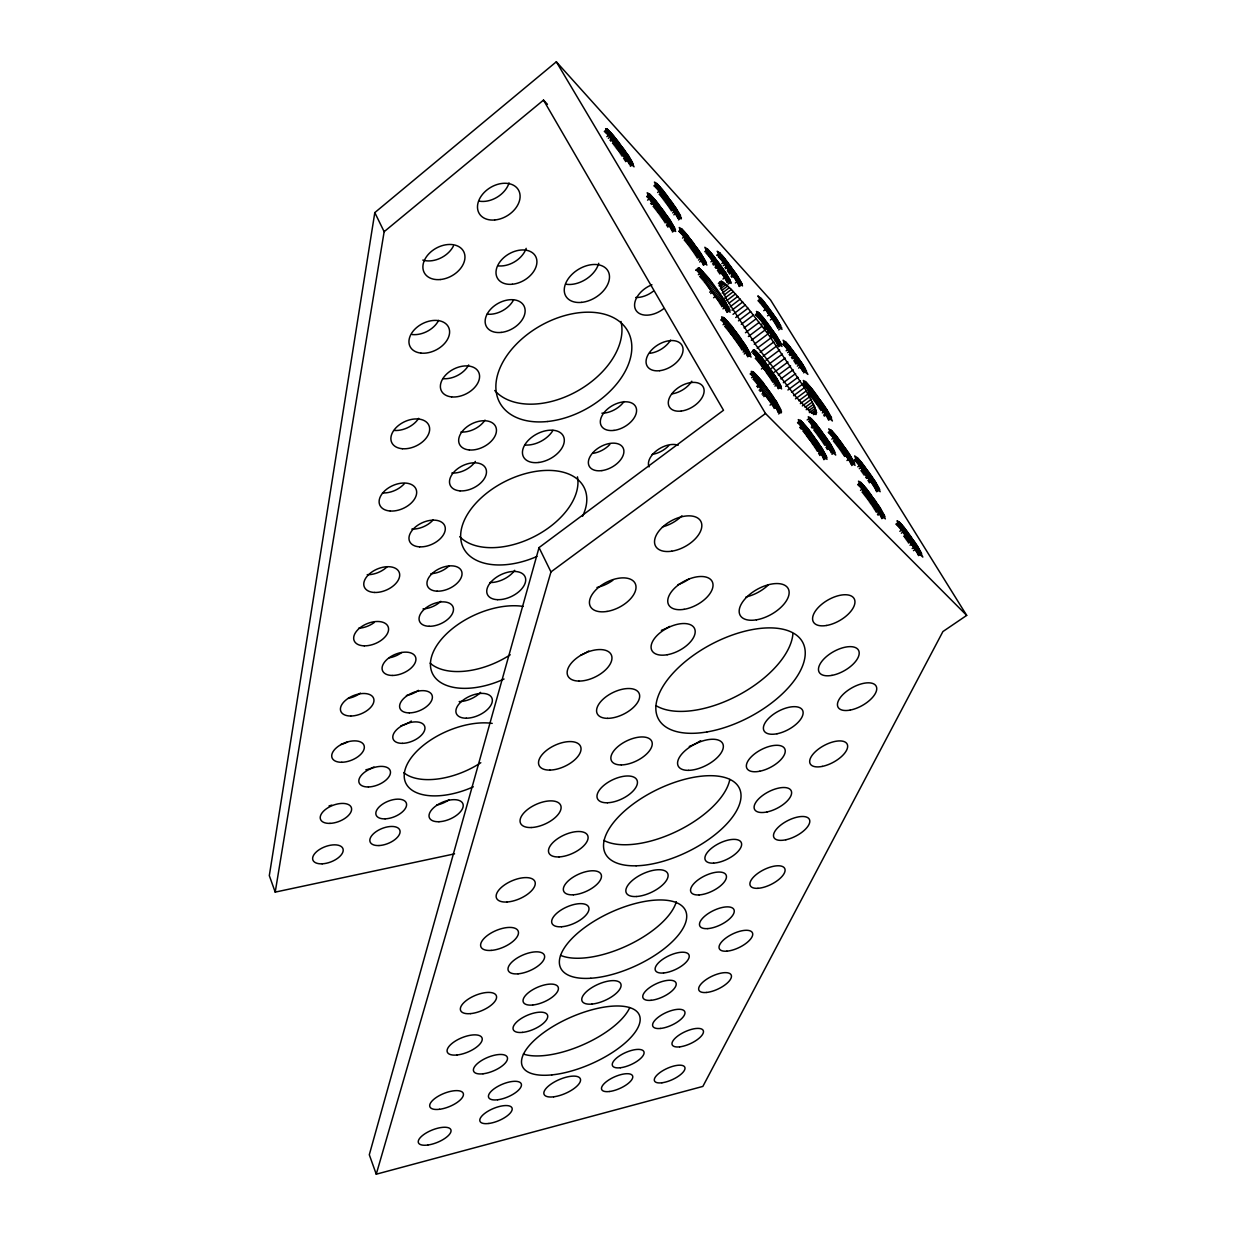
<?xml version="1.0" encoding="UTF-8"?>
<svg xmlns="http://www.w3.org/2000/svg" width="1236" height="1236" viewBox="0 0 1236 1236"><rect width="100%" height="100%" fill="white"/><g stroke="black" fill="none" stroke-linecap="round" stroke-linejoin="round"><path stroke-width="1.5" d="M275.211 892.114L384.149 231.688L543.5 100.116L723.508 410.259L539.035 547.594L369.301 1154.748L376.254 1174.2L702.867 1086.413L942.913 631.55L966.691 615.404L770.553 299.962L556.324 61.8L374.802 212.607L269.309 875.629L275.211 892.114L454.57 853.86M376.254 1174.2L550.962 571.928L765.501 413.519L966.691 615.404M604.296 131.526L607.247 129.131L613.535 135.713L628.645 155.999L634.053 166.814L627.27 160.695L615.049 144.936L605.625 128.668L607.247 129.131M604.744 131.897L607.679 129.502M605.764 132.824L608.715 130.444M606.351 133.395L609.286 131.016M606.969 134.029L609.904 131.649M607.618 134.724L610.569 132.345M606.845 136.671L611.264 133.102M609.054 136.3L611.99 133.921M608.344 138.355L612.747 134.786M610.599 138.077L613.535 135.713M609.935 140.224L614.338 136.671M610.769 141.228L615.173 137.675M613.087 141.089L616.022 138.71M612.484 143.345L616.888 139.792M613.365 144.457L617.753 140.904M614.246 145.585L618.649 142.032M615.142 146.729L619.53 143.191M616.022 147.903L620.426 144.365M616.918 149.093L621.306 145.539M617.799 150.282L622.187 146.729M618.664 151.472L623.068 147.934M619.53 152.661L623.917 149.123M620.364 153.851L624.767 150.313M621.198 155.025L625.586 151.487M622.002 156.184L626.405 152.646M624.242 156.153L627.177 153.789M623.531 158.44L627.934 154.917M624.242 159.537L628.645 155.999M624.937 160.603L629.34 157.065M625.586 161.622L629.989 158.084M627.656 161.422L630.592 159.073M628.228 162.364L631.163 160M628.753 163.26L631.689 160.896M629.232 164.094L632.168 161.731M629.665 164.882L632.616 162.519M630.375 166.273L633.326 163.924M653.937 185.802L656.795 183.531L662.65 190.02L676.262 208.56L681.391 218.834L674.933 212.886L663.315 197.76L654.431 182.109L656.795 183.531M654.447 186.281L657.305 184.025M655.003 186.837L657.861 184.581M655.59 187.455L658.448 185.184M656.223 188.119L659.066 185.863M646.691 196.555L649.703 194.16L655.899 200.912L670.267 220.441L675.69 231.472L668.877 225.369L656.579 209.471L649.533 198.563L647.2 192.77L649.703 194.16M656.872 188.861L659.73 186.59M647.231 197.049L650.244 194.67M657.567 189.633L660.426 187.378M647.803 197.621L650.816 195.242M648.436 198.254L651.434 195.875M658.294 190.468L661.136 188.212M647.587 200.155L652.098 196.57M657.614 192.476L661.893 189.093M649.796 199.722L652.793 197.343M659.808 192.275L662.65 190.02M650.522 200.526L653.535 198.162M659.174 194.376L663.454 190.993M651.295 201.406L654.292 199.027M659.993 195.365L664.257 191.997M650.584 203.507L655.08 199.954M660.812 196.4L665.076 193.032M651.403 204.481L655.899 200.912M661.646 197.466L665.91 194.098M653.736 204.295L656.733 201.931M662.481 198.548L666.745 195.18M653.087 206.536L657.583 202.982M663.33 199.66L667.595 196.292M653.952 207.617L658.448 204.064M664.165 200.773L668.444 197.405M654.833 208.729L659.329 205.176M665.014 201.916L669.279 198.548M655.729 209.873L660.225 206.319M665.849 203.059L670.113 199.691M656.61 211.032L661.105 207.494M666.683 204.203L670.947 200.835M657.506 212.221L662.002 208.668M667.502 205.346L671.766 201.978M658.402 213.411L662.898 209.873M668.305 206.474L672.569 203.121M659.282 214.616L663.778 211.062M669.093 207.602L673.357 204.234M660.163 215.821L664.659 212.283M669.85 208.714L674.114 205.361M661.028 217.026L665.524 213.488M670.592 209.811L674.856 206.443M661.878 218.216L666.374 214.678M671.303 210.877L675.582 207.524M673.419 210.8L676.262 208.56M662.697 219.405L667.193 215.867M672.647 212.932L676.911 209.579M663.516 220.595L668.012 217.057M674.686 212.793L677.529 210.553M664.288 221.738L668.784 218.216M673.836 214.848L678.116 211.495M665.045 222.882L669.541 219.344M675.798 214.631L678.657 212.391M667.27 222.804L670.267 220.441M676.308 215.481L679.151 213.241M676.756 216.285L679.615 214.044M666.451 225.06L670.963 221.522M677.173 217.026L680.032 214.786M677.529 217.721L680.387 215.481M667.1 226.095L671.611 222.557M677.853 218.355L680.712 216.115M667.718 227.1L672.23 223.561M669.788 226.868L672.801 224.504M678.487 219.884L681.36 217.644M670.329 227.779L673.326 225.416M670.808 228.629L673.805 226.265M671.241 229.432L674.253 227.069M671.627 230.174L674.64 227.81M671.951 230.854L674.964 228.49M672.461 232.028L675.489 229.664M678.765 231.271L681.716 228.969L686.953 234.67L700.936 253.55L706.899 265.076L700.132 259.081L688.236 243.569L681.453 233.017L679.259 227.517L681.716 228.969M679.29 231.765L682.241 229.463M679.862 232.337L682.813 230.035M680.464 232.971L683.415 230.668M681.113 233.65L684.064 231.348M681.793 234.407L684.729 232.105M682.504 235.211L685.439 232.909M683.245 236.061L686.181 233.758M682.535 238.1L686.953 234.67M684.806 237.915L687.741 235.612M684.141 240.047L688.545 236.601M684.976 241.066L689.379 237.636M685.81 242.132L690.213 238.687M686.66 243.214L691.063 239.784M687.525 244.326L691.928 240.896M688.39 245.454L692.793 242.04M689.255 246.613L693.659 243.183M690.121 247.772L694.508 244.342M690.97 248.946L695.374 245.516M691.82 250.12L696.223 246.69M692.654 251.294L697.058 247.864M693.473 252.453L697.876 249.039M694.261 253.612L698.68 250.197M695.049 254.755L699.452 251.325M695.806 255.867L700.209 252.453M696.532 256.964L700.936 253.55M704.752 251.696L707.78 249.348L711.581 253.565L725.625 272.584L731.156 283.307L725.965 278.857L716.478 266.868L707.811 254.013L704.844 247.277L707.78 249.348M697.228 258.046L701.631 254.616M699.36 257.938L702.295 255.667M705.88 252.87L708.908 250.537M706.513 253.55L709.526 251.217M698.51 260.085L702.929 256.671M707.162 254.292L710.175 251.943M700.565 259.9L703.516 257.629M707.842 255.064L710.87 252.731M699.638 261.97L704.056 258.54M708.552 255.898L711.581 253.565M701.631 261.692L704.566 259.421M702.079 262.526L705.03 260.24M709.294 256.779L712.307 254.446M702.496 263.283L705.447 261.012M710.051 257.706L713.064 255.373M702.867 264.01L705.818 261.723M695.791 270.066L699.082 268.088L708.738 278.409L724.899 300.904L730.121 312.214L723.075 306.08L710.128 289.533L699.622 273.218L697.583 268.459L698.68 267.826M703.191 264.659L706.142 262.372M710.824 258.664L713.836 256.331M696.192 270.329L699.082 268.088M703.454 265.246L706.405 262.959M716.818 255.141L719.738 252.886L723.941 257.582L737.428 275.968L742.527 285.918L737.351 281.298L728.205 269.602L717.204 251.248L719.738 252.886M711.612 259.653L714.624 257.32M697.181 271.101L700.07 268.876M717.313 255.651L720.233 253.395M697.753 271.611L700.642 269.386M710.916 261.847L715.428 258.355M698.386 272.198L701.26 269.973M718.425 256.841L721.345 254.585M713.234 261.723L716.247 259.406M699.051 272.862L701.94 270.638M719.028 257.521L721.948 255.265M698.34 274.716L702.651 271.395M719.676 258.247L722.581 255.991M712.554 263.963L717.065 260.472M720.341 259.019L723.245 256.764M700.364 274.562L703.423 272.198M713.373 265.06L717.884 261.569M721.021 259.838L723.941 257.582M699.638 276.617L704.226 273.094M715.706 264.998L718.719 262.681M721.731 260.703L724.651 258.448M700.488 277.575L705.061 274.037M715.011 267.285L719.537 263.793M722.473 261.599L725.377 259.359M701.368 278.579L705.941 275.041M721.762 263.654L726.135 260.302M715.829 268.397L720.356 264.921M702.264 279.645L706.853 276.107M723.987 263.515L726.892 261.26M718.147 268.366L721.16 266.034M703.207 280.757L707.78 277.235M723.307 265.632L727.68 262.264M717.421 270.638L721.948 267.161M704.165 281.932L708.738 278.409M725.547 265.524L728.452 263.283M718.209 271.75L722.72 268.274M724.883 267.687L729.255 264.334M705.138 283.137L709.711 279.614M718.966 272.862L723.493 269.386M725.671 268.753L730.043 265.385M706.127 284.388L710.7 280.866M719.692 273.944L724.219 270.468M727.927 268.691L730.831 266.466M721.917 273.851L724.945 271.534M707.131 285.671L711.704 282.148M727.247 270.9L731.619 267.532M722.612 274.902L725.625 272.584M708.151 286.984L712.724 283.461M728.035 271.982L732.392 268.629M723.261 275.906L726.289 273.589M709.17 288.312L713.744 284.805M723.894 276.895L726.907 274.577M728.807 273.063L733.164 269.711M722.967 279.012L727.494 275.52M729.564 274.129L733.921 270.777M710.175 289.672L714.748 286.165M718.41 283.538L721.36 281.267L722.288 281.7L731.372 289.471L747.965 308.243L767.989 333.936L804.42 387.687L814.478 406.381L816.502 412.5L816.069 414.508L812.84 413.55L808.498 410.043L795.49 396.339L756.339 345.694L726.583 299.39L720.109 285.701L719.491 282.225L721.36 281.267M725.038 278.749L728.05 276.431M731.758 274.083L734.678 271.858M719.352 283.956L722.288 281.7M725.547 279.614L728.576 277.297M709.665 292.221L715.768 287.54M731.032 276.261L735.389 272.909M718.997 285.748L723.4 282.38M726.026 280.448L729.055 278.115M710.685 293.596L716.772 288.93M726.459 281.205L729.487 278.888M731.727 277.297L736.1 273.944M720.294 286.675L724.682 283.307M726.845 281.932L729.873 279.614M727.185 282.596L730.213 280.263M733.86 277.204L736.78 274.964M713.203 293.813L717.776 290.305M720.279 288.961L726.119 284.496M734.508 278.193L737.428 275.968M727.911 284.218L730.939 281.901M714.176 295.203L718.749 291.696M735.142 279.166L738.046 276.926M721.901 290.383L727.726 285.918M735.729 280.093L738.649 277.868M713.62 297.737L719.707 293.071M736.285 281.005L739.205 278.764M722.21 293.133L729.472 287.571M735.343 282.967L739.731 279.614M716.077 297.938L720.65 294.446M737.289 282.673L740.21 280.433M716.988 299.282L721.561 295.79M737.737 283.446L740.658 281.205M724.126 295.018L731.372 289.471M738.139 284.172L741.059 281.932M717.869 300.611L722.457 297.119M738.495 284.836L741.415 282.596M738.804 285.454L741.724 283.214M739.066 286.01L742.002 283.77M718.734 301.908L723.307 298.417M739.298 286.505L742.218 284.265M724.713 298.216L733.411 291.572M719.537 303.175L724.126 299.684M720.31 304.411L724.899 300.904M726.892 300.502L735.575 293.89M721.051 305.601L725.64 302.094M721.747 306.744L726.335 303.237M723.91 306.667L726.969 304.319M729.194 303.005L737.846 296.393M722.967 308.861L727.571 305.354M725.038 308.676L728.112 306.327M725.532 309.587L728.591 307.239M730.152 306.791L740.24 299.097M725.949 310.421L729.024 308.088M726.32 311.209L729.394 308.861M726.814 311.766L729.703 309.572M727.062 312.399L729.951 310.19M731.975 310.159L742.728 301.986M720.82 319.923L723.832 317.637L731.635 326.119L746.281 346.543L751.086 357.065L743.964 350.808L731.264 334.23L724.033 322.812L721.623 316.864L723.832 317.637M721.33 320.371L724.342 318.069M721.901 320.881L724.899 318.594M722.504 321.468L725.517 319.182M723.153 322.117L726.15 319.846M733.025 314.361L745.308 305.029M723.848 322.843L726.845 320.572M723.06 324.774L727.571 321.345M725.331 324.481L728.328 322.194M735.698 317.544L747.965 308.243M757.992 300.688L761.036 298.386L763.354 301.028L776.95 319.475L781.986 329.394L767.865 312.878L757.869 295.868L761.036 298.386M724.62 326.52L729.116 323.106M758.533 301.275L761.561 298.973M725.439 327.463L729.935 324.064M759.089 301.908L762.133 299.606M759.692 302.604L762.736 300.302M726.274 328.467L730.77 325.068M760.325 303.33L763.354 301.028M738.448 320.866L750.7 311.58M727.139 329.518L731.635 326.119M760.974 304.102L764.002 301.816M761.654 304.937L764.682 302.635M728.019 330.599L732.515 327.2M762.349 305.786L765.378 303.484M728.916 331.727L733.411 328.328M763.06 306.683L766.088 304.38M729.827 332.886L734.323 329.487M741.245 324.326L753.481 315.056M763.786 307.609L766.814 305.307M755.397 314.639L758.379 312.384L762.952 317.374L776.548 335.898L781.986 346.42L776.362 341.383L765.486 327.123L756.447 311.441L758.379 312.384M730.754 334.075L735.235 330.676M755.845 315.072L758.827 312.801M764.528 308.567L767.556 306.265M756.324 315.551L759.306 313.295M763.755 310.684L768.298 307.239M756.849 316.092L759.831 313.836M731.666 335.28L736.162 331.897M757.421 316.694L760.403 314.438M766.026 310.545L769.055 308.243M732.593 336.516L737.073 333.117M744.087 327.911L756.324 318.656M758.008 317.343L760.99 315.103M766.784 311.549L769.812 309.263M758.641 318.054L761.623 315.813M733.504 337.768L738 334.369M759.306 318.811L762.272 316.57M767.541 312.584L770.569 310.298M734.416 339.019L738.912 335.62M759.985 319.63L762.952 317.374M768.298 313.62L771.326 311.333M760.696 320.479L763.663 318.239M735.327 340.271L739.808 336.887M745.447 332.747L759.213 322.349M767.541 315.813L772.083 312.368M761.422 321.375L764.389 319.135M769.796 315.705L772.824 313.419M736.208 341.522L740.704 338.139M762.179 322.302L765.146 320.062M770.522 316.74L773.551 314.454M737.089 342.789L741.569 339.39M761.453 324.388L765.903 321.036M771.249 317.776L774.277 315.489M763.709 324.265L766.675 322.024M737.938 344.025L742.434 340.642M748.367 336.516L762.118 326.149M770.43 319.939L774.972 316.509M764.497 325.284L767.463 323.044M738.757 345.261L743.253 341.862M772.624 319.815L775.652 317.528M763.802 327.447L768.267 324.095M773.288 320.804L776.316 318.517M739.561 346.466L744.057 343.083M764.605 328.513L769.055 325.161M773.921 321.762L776.95 319.475M740.333 347.656L744.845 344.257M751.303 340.363L765.053 330.012M765.393 329.595L769.858 326.242M774.524 322.704L777.552 320.418M741.075 348.815L745.586 345.416M775.096 323.616L778.139 321.329M767.68 329.564L770.646 327.324M741.785 349.942L746.281 346.543M775.652 324.496L778.68 322.21M766.984 331.773L771.434 328.421M776.162 325.331L779.205 323.044M743.948 349.896L746.961 347.64M767.757 332.87L772.222 329.518M776.641 326.134L779.684 323.847M743.083 352.075L747.579 348.676M777.073 326.891L780.117 324.604M754.238 344.272L767.989 333.936M770.013 332.839L772.979 330.615M745.169 351.951L748.166 349.68M777.475 327.602L780.519 325.3M777.83 328.251L780.874 325.964M744.211 354.021L748.707 350.638M770.77 333.936L773.736 331.696M746.204 353.79L749.201 351.534M770.013 336.13L774.478 332.778M778.649 329.919L781.693 327.633M746.637 354.639L749.649 352.384M770.739 337.181L775.188 333.828M747.038 355.427L750.051 353.156M751.488 352.183L754.439 349.973L762.04 357.976L776.347 377.799L781.585 388.923L774.632 382.666L763.199 367.725L754.501 353.774L753.095 350.035L754.439 349.973M757.174 348.243L770.924 337.922M747.378 356.138L750.391 353.882M771.418 338.231L775.884 334.879M747.656 356.802L750.669 354.531M752.848 353.295L755.799 351.086M773.581 338.123L776.548 335.898M753.404 353.805L756.339 351.596M753.991 354.392L756.926 352.183M774.215 339.127L777.197 336.887M754.624 355.041L757.56 352.832M774.817 340.085L777.799 337.845M755.289 355.752L758.224 353.558M760.109 352.245L773.844 341.924M775.405 341.012L778.371 338.772M755.999 356.524L758.919 354.33M775.945 341.909L778.912 339.668M755.258 358.455L759.661 355.165M776.44 342.743L779.422 340.518M776.903 343.546L779.885 341.321M756.03 359.336L760.434 356.045M777.32 344.303L780.302 342.078M756.818 360.279L761.221 356.988M777.707 345.014L780.688 342.774M762.998 356.262L776.749 345.956M778.031 345.663L781.028 343.423M757.637 361.267L762.04 357.976M778.572 346.791L781.554 344.55M758.487 362.287L762.875 358.996M782.728 344.149L785.648 341.97L789.124 345.848L802.349 363.878L807.896 374.4L803.261 370.476L794.439 359.212L786.173 346.914L783.099 340.224L785.648 341.97M783.222 344.659L786.158 342.48M759.337 363.353L763.724 360.062M783.763 345.23L786.683 343.052M784.335 345.848L787.255 343.67M760.202 364.45L764.59 361.175M765.872 360.294L779.622 350.004M784.922 346.528L787.842 344.35M785.555 347.254L788.475 345.076M750.144 373.983L753.095 371.773L762.55 382.032L776.625 401.978L781.415 412.793L773.999 406.335L761.886 390.545L752.291 374.879L751.241 371.356L753.095 371.773M761.082 365.593L765.47 362.303M750.638 374.369L753.574 372.16M786.22 348.042L789.124 345.848M751.164 374.817L754.115 372.623M761.963 366.752L766.366 363.461M786.899 348.861L789.804 346.683M751.751 375.358L754.686 373.164M752.384 375.96L755.32 373.766M761.391 369.023L767.247 364.651M786.142 350.808L790.515 347.532M768.684 364.311L782.45 354.037M751.581 377.737L755.984 374.446M763.755 369.131L768.143 365.841M788.321 350.607L791.225 348.444M753.759 377.382L756.695 375.188M787.595 352.631L791.967 349.371M764.636 370.336L769.024 367.061M753.048 379.282L757.452 376.007M789.804 352.507L792.724 350.329M753.836 380.163L758.224 376.872M765.517 371.557L769.92 368.282M789.109 354.577L793.481 351.333M771.449 368.313L785.231 358.054M754.64 381.09L759.043 377.814M766.397 372.778L770.785 369.502M789.881 355.597L794.238 352.337M755.49 382.079L759.877 378.803M767.247 373.998L771.65 370.738M792.106 355.551L795.011 353.372M756.355 383.098L760.758 379.838M768.097 375.219L772.485 371.943M791.426 357.683L795.799 354.423M757.251 384.18L761.639 380.92M774.153 372.283L787.95 362.024M792.199 358.734L796.571 355.489M768.916 376.424L773.303 373.164M756.695 386.404L762.55 382.032M794.424 358.718L797.328 356.555M769.719 377.629L774.107 374.353M757.606 387.563L763.462 383.206M793.728 360.866L798.101 357.621M770.491 378.788L774.879 375.528M760.001 387.671L764.404 384.396M794.47 361.932L798.842 358.687M771.233 379.946L775.636 376.671M778.325 375.064L790.592 365.949M795.212 362.998L799.584 359.753M759.136 390.236L765.331 385.617M771.944 381.059L776.347 377.799M795.938 364.048L800.31 360.804M760.078 391.472L766.274 386.868M772.624 382.156L777.027 378.88M798.101 364.017L801.021 361.839M774.74 382.109L777.676 379.931M762.581 391.596L767.216 388.135M797.328 366.119L801.7 362.874M773.875 384.211L778.278 380.951M780.874 378.927L793.157 369.811M799.445 366.041L802.349 363.878M761.963 394.021L768.159 389.417M775.899 384.087L778.835 381.909M798.61 368.096L802.983 364.852M774.941 386.096L779.36 382.82M762.89 395.319L769.101 390.715M800.665 367.957L803.585 365.794M776.888 385.879L779.839 383.685M763.817 396.617L770.028 392.013M777.305 386.683L780.256 384.504M801.237 368.884L804.157 366.706M783.33 382.712L795.629 373.596M777.691 387.44L780.627 385.246M801.778 369.765L804.698 367.586M766.274 396.756L770.924 393.311M778 388.119L780.951 385.941M802.288 370.599L805.208 368.436M778.278 388.753L781.229 386.559M802.751 371.403L805.671 369.224M767.17 398.054L771.82 394.608M768.035 399.336L772.701 395.891M803.554 372.855L806.475 370.676M785.679 386.404L797.992 377.289M768.885 400.603L773.535 397.158M769.704 401.839L774.354 398.394M770.754 402.874L775.157 399.614M787.919 389.989L800.264 380.873M770.043 405.145L775.914 400.819M772.222 405.223L776.625 401.978M802.349 383.824L805.378 381.584L812.176 389.17L826.822 409.595L832.4 420.982L825.463 414.462L812.917 397.76L805.717 386.42L803.338 380.487L805.378 381.584M772.902 406.35L777.305 403.09M791.596 392.322L802.396 384.334M802.844 384.288L805.872 382.048M803.4 384.813L806.428 382.588M773.535 407.432L777.938 404.172M803.987 385.431L807.015 383.191M774.122 408.452L778.541 405.207M804.621 386.096L807.649 383.871M776.146 408.359L779.082 406.18M793.605 395.675L804.42 387.687M805.3 386.837L808.313 384.612M776.641 409.286L779.592 407.107M806.011 387.64L809.024 385.416M777.089 410.151L780.04 407.973M806.753 388.506L809.765 386.265M777.475 410.955L780.426 408.776M807.525 389.417L810.538 387.192M777.815 411.696L780.766 409.518M795.474 398.873L806.32 390.87M778.108 412.376L781.059 410.197M808.329 390.391L811.341 388.166M778.603 413.952L781.569 411.773M807.649 392.507L812.176 389.17M798.75 400.773L808.066 393.913M808.498 393.573L813.025 390.236M809.364 394.67L813.891 391.333M810.244 395.814L814.771 392.476M800.325 403.647L809.657 396.787M811.14 396.972L815.667 393.651M812.052 398.177L816.579 394.84M802.349 405.918L811.11 399.475M812.964 399.382L817.475 396.061M813.86 400.618L818.387 397.297M805.084 407.355L812.407 401.994M814.771 401.87L819.298 398.548M806.196 409.672L813.52 404.296M815.683 403.121L820.194 399.8M816.563 404.388L821.09 401.067M808.591 410.692L814.478 406.381M817.444 405.64L821.971 402.333M809.364 412.577L815.25 408.266M818.309 406.907L822.836 403.585M797.514 422.65L800.511 420.456L808.174 428.923L822.434 449.116L826.992 459.359L819.932 453.009L807.541 436.586L800.557 425.369L798.302 419.607L800.511 420.456M811.419 413.164L815.853 409.919M798.023 423.114L801.021 420.904M819.159 408.143L823.686 404.821M798.564 423.624L801.577 421.43M813.303 413.488L816.27 411.325M799.167 424.211L802.179 422.017M819.978 409.363L824.52 406.057M813.535 414.678L816.502 412.5M799.8 424.875L802.813 422.681M807.154 419.946L810.229 417.691L816.687 424.782L830.53 444.095L835.721 455.049L829.093 449.023L817.243 433.28L810.476 422.496L808.282 416.764L810.229 417.691M820.781 410.568L825.308 407.262M800.48 425.601L803.477 423.407M799.692 427.486L804.188 424.18M823.068 410.646L826.081 408.436M808.715 421.43L811.789 419.189M800.434 428.32L804.93 425.03M809.317 422.048L812.392 419.807M822.28 412.917L826.822 409.595M801.206 429.216L805.717 425.926M809.966 422.743L813.025 420.503M824.505 412.917L827.533 410.707M810.631 423.485L813.705 421.244M803.508 429.077L806.505 426.883M823.655 415.111L828.197 411.789M811.341 424.288L814.4 422.048M802.844 431.163L807.34 427.872M812.083 425.153L815.142 422.913M824.288 416.146L828.831 412.824M803.678 432.198L808.174 428.923M811.31 427.177L815.899 423.824M826.374 416.038L829.418 413.813M804.543 433.28L809.039 430.004M826.915 416.98L829.959 414.755M812.098 428.135L816.687 424.782M827.409 417.861L830.453 415.651M805.424 434.408L809.92 431.132M814.431 428.011L817.49 425.771M827.857 418.695L830.901 416.47M828.259 419.452L831.287 417.243M806.305 435.551L810.801 432.276M813.721 430.159L818.309 426.806M828.599 420.163L831.643 417.953M807.201 436.725L811.697 433.45M814.555 431.225L819.159 427.888M815.405 432.337L819.993 428.985M808.097 437.93L812.593 434.655M816.27 433.465L820.858 430.113M808.993 439.151L813.489 435.875M817.12 434.608L821.708 431.271M809.889 440.371L814.385 437.111M817.985 435.767L822.573 432.43M810.785 441.607L815.266 438.347M818.835 436.957L823.439 433.62M811.65 442.859L816.146 439.583M819.7 438.147L824.288 434.809M828.244 432.415L831.195 430.282L836.231 435.906L849.503 454.338L855.034 465.385L848.437 459.329L837.112 444.157L828.707 428.877L831.195 430.282M812.515 444.095L817.011 440.835M828.753 432.924L831.704 430.777M820.534 439.336L825.123 435.999M829.31 433.481L832.245 431.333M813.365 445.331L817.861 442.071M829.881 434.099L832.832 431.967M821.368 440.526L825.957 437.189M814.2 446.567L818.695 443.291M830.499 434.794L833.45 432.646M822.187 441.715L826.776 438.378M831.164 435.52L834.099 433.388M815.003 447.772L819.499 444.512M822.991 442.89L827.579 439.568M831.843 436.323L834.779 434.176M815.775 448.977L820.287 445.702M832.554 437.158L835.49 435.026M823.763 444.064L828.352 440.727M816.532 450.136L821.028 446.876M831.813 439.12L836.231 435.906M824.505 445.207L829.109 441.87M817.243 451.279L821.755 448.019M834.037 438.981L836.973 436.849M826.776 445.223L829.835 442.998M833.342 441.005L837.745 437.807M819.437 451.295L822.434 449.116M825.926 447.432L830.53 444.095M834.13 442.009L838.533 438.826M818.572 453.457L823.083 450.182M826.59 448.483L831.195 445.161M819.174 454.477L823.686 451.217M834.933 443.06L839.337 439.861M827.224 449.518L831.828 446.181M819.746 455.466L824.257 452.206M835.737 444.11L840.156 440.928M829.341 449.394L832.415 447.169M821.77 455.311L824.783 453.133M836.556 445.207L840.974 442.009M829.897 450.337L832.971 448.127M822.234 456.192L825.246 454.014M822.666 457.011L825.679 454.833M830.391 451.248L833.466 449.023M837.375 446.32L841.793 443.121M823.037 457.784L826.05 455.605M830.855 452.098L833.929 449.873M838.209 447.432L842.612 444.249M823.361 458.479L826.374 456.3M831.272 452.886L834.362 450.661M823.624 459.128L826.652 456.934M823.84 459.684L826.869 457.505M839.028 448.575L843.431 445.377M831.967 454.307L835.042 452.067M839.831 449.719L844.25 446.52M840.635 450.862L845.053 447.664M841.422 451.99L845.841 448.807M842.195 453.133L846.614 449.95M842.952 454.261L847.371 451.063M843.694 455.358L848.112 452.175M844.404 456.455L848.823 453.272M846.567 456.455L849.503 454.338M847.216 457.49L850.167 455.373M847.85 458.494L850.785 456.378M846.954 460.534L851.388 457.351M848.993 460.41L851.944 458.278M849.503 461.291L852.454 459.174M849.966 462.14L852.933 460.008M854.277 459.946L857.351 457.737L861.662 462.635L875.258 481.592L880.156 491.712L874.748 486.799L865.447 474.67L857.243 462.063L854.663 455.93L857.351 457.737M850.399 462.928L853.365 460.796M854.787 460.472L857.877 458.262M850.785 463.67L853.752 461.538M855.343 461.074L858.417 458.85M851.125 464.35L854.091 462.218M855.93 461.723L859.005 459.498M851.666 465.539L854.632 463.407M856.548 462.418L859.638 460.209M857.212 463.176L860.287 460.966M857.892 463.979L860.967 461.77M858.587 464.844L861.662 462.635M857.784 466.837L862.388 463.531M860.055 466.667L863.13 464.458M859.283 468.738L863.902 465.431M861.6 468.645L864.675 466.435M860.843 470.777L865.463 467.471M861.647 471.828L866.251 468.537M862.434 472.909L867.054 469.603M863.238 474.006L867.842 470.7M864.041 475.103L868.645 471.812M866.359 475.118L869.433 472.925M865.617 477.328L870.221 474.037M857.738 484.62L860.781 482.442L866.575 488.931L880.14 507.95L885.347 518.888L878.966 513.064L867.394 497.598L858.479 481.175L860.781 482.442M866.39 478.44L870.994 475.149M858.247 485.099L861.291 482.921M858.788 485.64L861.832 483.461M868.676 478.456L871.751 476.262M859.36 486.242L862.419 484.079M867.888 480.649L872.492 477.359M859.993 486.922L863.022 484.744M860.642 487.648L863.686 485.47M868.614 481.746L873.219 478.456M861.322 488.436L864.366 486.258M869.31 482.812L873.929 479.522M860.519 490.352L865.076 487.108M871.519 482.766L874.609 480.572M862.774 490.151L865.818 487.988M872.168 483.786L875.258 481.592M862.017 492.175L866.575 488.931M872.786 484.775L875.876 482.581M862.805 493.149L867.363 489.904M873.373 485.733L876.463 483.539M873.929 486.66L877.004 484.466M863.609 494.168L868.166 490.924M874.439 487.54L877.529 485.331M864.428 495.219L868.985 491.974M874.918 488.375L878.008 486.165M865.246 496.3L869.804 493.056M875.351 489.162L878.441 486.953M875.737 489.889L878.827 487.695M866.081 497.397L870.638 494.168M876.092 490.584L879.182 488.375M876.386 491.202L879.476 489.008M866.93 498.541L871.488 495.296M876.648 491.774L879.738 489.564M867.765 499.684L872.322 496.439M868.599 500.843L873.157 497.614M869.433 502.017L873.991 498.788M870.268 503.191L874.825 499.962M871.086 504.365L875.644 501.136M871.89 505.539L876.448 502.31M872.662 506.698L877.22 503.469M873.435 507.857L877.993 504.628M874.161 508.985L878.734 505.756M874.887 510.097L879.445 506.868M875.567 511.179L880.14 507.95M876.216 512.229L880.789 509M878.363 512.183L881.407 510.02M877.421 514.238L881.994 511.009M877.962 515.18L882.535 511.951M879.986 514.995L883.045 512.832M880.449 515.829L883.508 513.682M880.866 516.633L883.925 514.47M881.237 517.359L884.296 515.211M881.562 518.038L884.621 515.875M881.824 518.656L884.883 516.494M895.945 524.095L899.097 521.886L903.81 527.123L917.56 546.327L922.828 557.081L916.942 551.704L905.88 536.872L897.027 520.804L899.097 521.886M896.409 524.543L899.561 522.334M896.919 525.053L900.055 522.843M897.46 525.624L900.611 523.415M898.047 526.258L901.183 524.049M898.649 526.938L901.801 524.744M899.298 527.679L902.434 525.485M899.978 528.483L903.114 526.273M900.673 529.332L903.81 527.123M899.823 531.31L904.536 528.019M902.141 531.14L905.277 528.946M901.338 533.21L906.034 529.92M903.686 533.118L906.822 530.924M904.474 534.153L907.61 531.959M903.701 536.316L908.398 533.025M904.505 537.397L909.202 534.106M905.308 538.51L910.005 535.219M906.112 539.622L910.824 536.331M906.915 540.75L911.612 537.459M907.703 541.878L912.415 538.587M908.491 543.021L913.203 539.73M910.839 543.052L913.976 540.858M910.02 545.277L914.733 541.986M912.338 545.292L915.474 543.098M913.049 546.389L916.2 544.195M912.168 548.552L916.896 545.277M914.408 548.506L917.56 546.327M913.481 550.638L918.193 547.347M915.66 550.53L918.796 548.336M916.231 551.488L919.383 549.294M916.757 552.399L919.908 550.205M917.251 553.264L920.418 551.071M917.715 554.099L920.866 551.905M918.132 554.871L921.283 552.677M918.502 555.597L921.654 553.404M543.5 100.116L547.44 104.334M556.324 61.8L765.501 413.519M374.802 212.607L384.149 231.688M539.035 547.594L550.962 571.928M480.819 762.72A58.293 30.993 -23.3 0 1 403.693 772.593M373.921 766.984A16.609 8.93 -21.8 0 1 365.887 769.796M411.341 721.036A16.918 9.301 -22.6 0 1 400.912 725.826M480.588 692.361A19.266 10.599 -23.9 0 1 459.174 701.585M449.255 799.661A18.076 9.285 -22.8 0 1 436.648 805.1M360.402 693.118A17.536 9.965 -21.8 0 1 348.166 698.386M510.252 654.756A62.341 35.504 -24.6 0 1 430.143 663.16M418.432 690.352A17.227 9.656 -22.9 0 1 406.397 695.528M401.746 652.5A17.752 10.259 -22.8 0 1 389.34 657.83M440.819 601.299A18.123 10.722 -23.9 0 1 423.021 608.931M514.717 570.321A20.672 12.19 -25.5 0 1 489.811 582.542M347.625 741.94A17.057 9.394 -21.4 0 1 340.75 744.52M387.131 566.768A18.818 11.541 -23 0 1 367.2 574.678M577.459 476.833A67.115 41.02 -26.6 0 1 534.215 536.609A67.115 41.02 -26.6 0 1 459.761 536.702M449.023 565.918A18.494 11.155 -24.4 0 1 430.885 573.689M433.094 520.001A19.096 11.912 -24.4 0 1 411.851 529.085M374.276 622.465A18.262 10.846 -22.4 0 1 358.579 628.259M331.758 805.1A16.423 8.667 -21 0 1 329.054 805.918M475.381 461.414A19.544 12.453 -25.9 0 1 451.835 473.033M609.827 444.481A19.143 11.773 -29 0 1 593.017 453.334M552.955 430.36A22.341 14.137 -27.9 0 1 525.192 445.022M418.68 418.324A20.348 13.503 -25.1 0 1 394.207 430.452M691.789 381.229A19.544 12.036 -31.3 0 1 671.828 393.882M670.561 340.132A20.131 12.777 -31.7 0 1 650.059 353.28M624.01 401.53A19.575 12.267 -29.8 0 1 601.901 413.195M485.006 420.116A19.992 13.009 -26.7 0 1 460.951 432.013M468.676 364.975A20.718 13.951 -27.1 0 1 442.982 378.664M513.496 300.054A21.29 14.616 -29.3 0 1 487.123 314.16M598.734 263.283A24.396 16.531 -31.8 0 1 566.536 284.326M668.707 445.702A18.864 11.34 -29.9 0 1 652.144 454.4M404.404 483.6A19.683 12.638 -24.1 0 1 382.496 492.932M453.442 245.979A22.217 15.975 -28.8 0 1 422.789 260.085M526.165 248.343A21.831 15.296 -30.6 0 1 497.861 265.817M509.077 182.913A22.727 16.485 -31.7 0 1 479.722 201.236M438.641 320.371A21.383 14.878 -27 0 1 412.16 334.554M620.966 321.453A72.878 47.771 -29.6 0 1 576.347 391.627A72.878 47.771 -29.6 0 1 494.755 390.499M653.226 291.279A20.888 13.689 -32.7 0 1 635.752 297.505M473.311 786.807A58.602 30.73 -23.3 0 1 405.192 769.302A58.602 30.73 -23.3 0 1 492.206 723.384M504.056 679.027A62.696 35.226 -24.6 0 1 431.379 657.367A62.696 35.226 -24.6 0 1 523.168 606.413M536.934 556.463A67.517 40.726 -26.5 0 1 460.657 536.795A67.517 40.726 -26.5 0 1 534.817 471.549A67.517 40.726 -26.5 0 1 582.542 516.308M649.054 466.899A18.973 11.263 -29.8 0 1 657.058 450.306A18.973 11.263 -29.8 0 1 678.147 445.254M663.423 308.892A21.027 13.611 -32.5 0 1 635.489 309.417A21.027 13.611 -32.5 0 1 651.944 284.79M700.58 740.673A24.751 12.206 -26.8 0 1 689.271 746.451M729.796 779.452A74.067 35.133 -25.9 0 1 676.942 831.256A74.067 35.133 -25.9 0 1 603.832 840.403M612.809 580.302A24.983 14.199 -27.3 0 1 596.973 587.455M689.132 578.896A24.488 13.534 -28.4 0 1 677.992 584.674M681.917 515.783A25.601 14.739 -29.1 0 1 662.434 526.891M588.784 651.001A23.947 13.117 -26.1 0 1 580.565 655.265M792.909 633.913A81.112 41.622 -28 0 1 737.768 695.528A81.112 41.622 -28 0 1 656.27 705.802M629.773 1007.541A63.484 25.832 -23.6 0 1 582.697 1044.899A63.484 25.832 -23.6 0 1 523.4 1054.045M768.406 584.891A27.269 14.538 -29.3 0 1 745.988 596.957M676.293 901.755A68.32 29.973 -24.6 0 1 626.837 945.834A68.32 29.973 -24.6 0 1 560.557 955.335M669.665 626.42A23.808 12.87 -27.7 0 1 661.368 630.36M385.091 818.85A16.223 8.358 -22 0 0 406.49 803.663A16.223 8.358 -22 0 0 382.063 804.512A16.223 8.358 -22 0 0 385.091 818.85M368.436 786.961A16.701 8.853 -21.8 0 0 390.375 771.202A16.701 8.853 -21.8 0 0 365.13 771.836A16.701 8.853 -21.8 0 0 368.436 786.961M402.349 743.346A17.01 9.224 -22.6 0 0 424.875 727.092A17.01 9.224 -22.6 0 0 399.398 727.386A17.01 9.224 -22.6 0 0 402.349 743.346M466.281 718.209A19.374 10.506 -23.9 0 0 492.299 699.545A19.374 10.506 -23.9 0 0 463.824 699.622A19.374 10.506 -23.9 0 0 466.281 718.209M438.935 821.724A18.154 9.208 -22.9 0 0 463.16 804.729A18.154 9.208 -22.9 0 0 436.262 805.671A18.154 9.208 -22.9 0 0 438.935 821.724M322.163 863.825A16.083 8.142 -20.8 0 0 343.052 848.993A16.083 8.142 -20.8 0 0 318.471 850.183A16.083 8.142 -20.8 0 0 322.163 863.825M350.73 716.015A17.628 9.873 -21.8 0 0 373.828 699.082A17.628 9.873 -21.8 0 0 347.038 699.143A17.628 9.873 -21.8 0 0 350.73 716.015M409.317 712.878A17.319 9.579 -22.9 0 0 432.306 696.177A17.319 9.579 -22.9 0 0 406.397 696.223A17.319 9.579 -22.9 0 0 409.317 712.878M392.214 675.459A17.86 10.182 -22.8 0 0 415.837 658.093A17.86 10.182 -22.8 0 0 389 657.815A17.86 10.182 -22.8 0 0 392.214 675.459M429.108 626.281A18.231 10.63 -23.9 0 0 453.411 608.328A18.231 10.63 -23.9 0 0 426.296 607.633A18.231 10.63 -23.9 0 0 429.108 626.281M497.583 599.676A20.796 12.097 -25.5 0 0 525.671 579.066A20.796 12.097 -25.5 0 0 495.435 577.969A20.796 12.097 -25.5 0 0 497.583 599.676M341.8 762.272A17.149 9.316 -21.5 0 0 364.203 745.988A17.149 9.316 -21.5 0 0 338.092 746.436A17.149 9.316 -21.5 0 0 341.8 762.272M374.601 592.461A18.926 11.464 -23.1 0 0 399.583 573.659A18.926 11.464 -23.1 0 0 370.97 572.639A18.926 11.464 -23.1 0 0 374.601 592.461M437.127 591.179A18.602 11.078 -24.4 0 0 461.97 572.685A18.602 11.078 -24.4 0 0 434.377 571.681A18.602 11.078 -24.4 0 0 437.127 591.179M419.637 546.853A19.22 11.819 -24.4 0 0 445.223 527.556A19.22 11.819 -24.4 0 0 416.563 526.103A19.22 11.819 -24.4 0 0 419.637 546.853M364.28 645.841A18.37 10.769 -22.5 0 0 388.459 627.842A18.37 10.769 -22.5 0 0 360.618 627.316A18.37 10.769 -22.5 0 0 364.28 645.841M378.988 845.548A15.96 8.065 -21.8 0 0 399.985 830.716A15.96 8.065 -21.8 0 0 375.945 831.751A15.96 8.065 -21.8 0 0 378.988 845.548M329.981 823.377A16.501 8.606 -21.1 0 0 351.472 807.973A16.501 8.606 -21.1 0 0 326.273 808.869A16.501 8.606 -21.1 0 0 329.981 823.377M460.039 490.862A19.668 12.375 -25.9 0 0 486.428 470.854A19.668 12.375 -25.9 0 0 457.475 468.846A19.668 12.375 -25.9 0 0 460.039 490.862M601.886 470.607A19.251 11.696 -28.9 0 0 623.207 448.112A19.251 11.696 -28.9 0 0 593.295 452.237A19.251 11.696 -28.9 0 0 601.886 470.607M538.911 462.449A22.48 14.044 -27.8 0 0 563.322 436.045A22.48 14.044 -27.8 0 0 527.896 440.758A22.48 14.044 -27.8 0 0 538.911 462.449M402.364 448.73A20.471 13.426 -25.1 0 0 429.556 427.671A20.471 13.426 -25.1 0 0 398.857 425.184A20.471 13.426 -25.1 0 0 402.364 448.73M681.314 411.047A19.652 11.958 -31.1 0 0 703.578 387.749A19.652 11.958 -31.1 0 0 673.713 391.58A19.652 11.958 -31.1 0 0 681.314 411.047M659.684 370.692A20.27 12.7 -31.5 0 0 682.457 346.343A20.27 12.7 -31.5 0 0 651.542 350.035A20.27 12.7 -31.5 0 0 659.684 370.692M614.014 430.391A19.699 12.19 -29.7 0 0 635.891 407.092A19.699 12.19 -29.7 0 0 605.408 411.063A19.699 12.19 -29.7 0 0 614.014 430.391M469.386 449.966A20.116 12.916 -26.6 0 0 496.409 429.309A20.116 12.916 -26.6 0 0 466.899 426.868A20.116 12.916 -26.6 0 0 469.386 449.966M451.603 396.91A20.857 13.874 -27 0 0 479.522 375.234A20.857 13.874 -27 0 0 448.792 372.19A20.857 13.874 -27 0 0 451.603 396.91M501.198 332.422A21.429 14.538 -29.2 0 0 524.095 306.142A21.429 14.538 -29.2 0 0 490.105 309.803A21.429 14.538 -29.2 0 0 501.198 332.422M581.615 302.372A24.566 16.439 -31.6 0 0 608.56 272.105A24.566 16.439 -31.6 0 0 570.445 275.983A24.566 16.439 -31.6 0 0 581.615 302.372M390.329 511.024A19.807 12.561 -24.1 0 0 416.563 490.955A19.807 12.561 -24.1 0 0 386.76 489.132A19.807 12.561 -24.1 0 0 390.329 511.024M440.294 279.537A22.372 15.898 -28.7 0 0 463.685 251.588A22.372 15.898 -28.7 0 0 427.764 255.033A22.372 15.898 -28.7 0 0 440.294 279.537M512.322 284.249A21.985 15.218 -30.4 0 0 535.868 256.887A21.985 15.218 -30.4 0 0 501.152 260.317A21.985 15.218 -30.4 0 0 512.322 284.249M494.632 219.993A22.881 16.423 -31.5 0 0 518.965 190.962A22.881 16.423 -31.5 0 0 482.751 194.052A22.881 16.423 -31.5 0 0 494.632 219.993M420.843 353.094A21.537 14.801 -27 0 0 449.518 330.476A21.537 14.801 -27 0 0 417.459 326.876A21.537 14.801 -27 0 0 420.843 353.094M547.378 421.522A73.357 47.478 -29.5 0 0 629.201 333.998A73.357 47.478 -29.5 0 0 514.948 345.647A73.357 47.478 -29.5 0 0 547.378 421.522M831.967 675.366A22.526 10.939 -29.3 0 0 858.881 651.078A22.526 10.939 -29.3 0 0 825.694 657.228A22.526 10.939 -29.3 0 0 831.967 675.366M776.996 733.767A21.846 10.444 -28.1 0 0 802.736 710.638A21.846 10.444 -28.1 0 0 770.028 717.019A21.846 10.444 -28.1 0 0 776.996 733.767M621.368 764.929A22.372 11.139 -25.9 0 0 652.253 743.67A22.372 11.139 -25.9 0 0 621.044 744.196A22.372 11.139 -25.9 0 0 621.368 764.929M607.602 718.348A23.283 12.051 -26.2 0 0 639.676 695.976A23.283 12.051 -26.2 0 0 607.077 695.992A23.283 12.051 -26.2 0 0 607.602 718.348M439.46 1109.295A17.984 7.122 -22 0 0 463.376 1093.767A17.984 7.122 -22 0 0 436.833 1097.089A17.984 7.122 -22 0 0 439.46 1109.295M679.645 1046.861A17.103 6.535 -24.8 0 0 703.485 1031.766A17.103 6.535 -24.8 0 0 680.016 1034.455A17.103 6.535 -24.8 0 0 679.645 1046.861M607.386 802.767A21.831 10.614 -25.4 0 0 637.452 782.218A21.831 10.614 -25.4 0 0 606.845 783.114A21.831 10.614 -25.4 0 0 607.386 802.767M759.831 771.218A21.29 9.981 -27.5 0 0 784.814 748.939A21.29 9.981 -27.5 0 0 752.755 755.412A21.29 9.981 -27.5 0 0 759.831 771.218M688.56 770.352A24.936 12.051 -26.8 0 0 723.354 746.729A24.936 12.051 -26.8 0 0 689.441 747.332A24.936 12.051 -26.8 0 0 688.56 770.352M549.881 770.09A22.82 11.618 -24.9 0 0 581.028 748.413A22.82 11.618 -24.9 0 0 548.413 749.001A22.82 11.618 -24.9 0 0 549.881 770.09M785.88 839.769A19.915 8.729 -27.1 0 0 809.441 819.499A19.915 8.729 -27.1 0 0 779.607 826.003A19.915 8.729 -27.1 0 0 785.88 839.769M636.107 865.803A74.562 34.639 -25.9 0 0 740.997 796.973A74.562 34.639 -25.9 0 0 639.707 799.476A74.562 34.639 -25.9 0 0 636.107 865.803M767.062 811.944A20.533 9.285 -27.2 0 0 791.21 790.793A20.533 9.285 -27.2 0 0 760.325 797.313A20.533 9.285 -27.2 0 0 767.062 811.944M713.605 863.13A20.008 8.884 -26.2 0 0 741.631 844.605A20.008 8.884 -26.2 0 0 714.578 846.011A20.008 8.884 -26.2 0 0 713.605 863.13M573.38 894.802A20.518 9.394 -24.4 0 0 601.468 875.938A20.518 9.394 -24.4 0 0 572.361 877.668A20.518 9.394 -24.4 0 0 573.38 894.802M559.043 856.919A21.259 10.089 -24.4 0 0 588.089 837.158A21.259 10.089 -24.4 0 0 557.776 838.58A21.259 10.089 -24.4 0 0 559.043 856.919M822.311 766.397A20.95 9.579 -28.2 0 0 847.34 744.505A20.95 9.579 -28.2 0 0 816.301 750.839A20.95 9.579 -28.2 0 0 822.311 766.397M531.186 827.533A21.985 10.784 -24.2 0 0 561.082 806.953A21.985 10.784 -24.2 0 0 529.471 808.112A21.985 10.784 -24.2 0 0 531.186 827.533M607.046 611.434A25.183 14.044 -27.2 0 0 635.134 583.377A25.183 14.044 -27.2 0 0 595.999 589.757A25.183 14.044 -27.2 0 0 607.046 611.434M684.126 609.317A24.689 13.38 -28.3 0 0 712.353 581.862A24.689 13.38 -28.3 0 0 674.671 588.104A24.689 13.38 -28.3 0 0 684.126 609.317M671.751 551.194A25.801 14.585 -28.9 0 0 701.106 521.916A25.801 14.585 -28.9 0 0 661.662 527.957A25.801 14.585 -28.9 0 0 671.751 551.194M578.865 681.067A24.133 12.963 -26.1 0 0 611.959 657.645A24.133 12.963 -26.1 0 0 577.845 657.228A24.133 12.963 -26.1 0 0 578.865 681.067M706.946 731.944A81.7 41.097 -27.9 0 0 803.74 644.589A81.7 41.097 -27.9 0 0 680.897 665.354A81.7 41.097 -27.9 0 0 706.946 731.944M651.078 1000.31A18.107 7.323 -24.7 0 0 676.216 984.119A18.107 7.323 -24.7 0 0 651.14 986.56A18.107 7.323 -24.7 0 0 651.078 1000.31M620.348 1067.749A17.211 6.613 -24.1 0 0 644.095 1052.655A17.211 6.613 -24.1 0 0 620.009 1055.529A17.211 6.613 -24.1 0 0 620.348 1067.749M497.644 1099.777A17.659 6.906 -22.7 0 0 521.422 1084.451A17.659 6.906 -22.7 0 0 495.775 1087.649A17.659 6.906 -22.7 0 0 497.644 1099.777M482.998 1073.79A18.216 7.339 -22.6 0 0 507.471 1057.877A18.216 7.339 -22.6 0 0 480.897 1060.952A18.216 7.339 -22.6 0 0 482.998 1073.79M757.946 888.313A19.251 8.204 -26.5 0 0 785.076 870.638A19.251 8.204 -26.5 0 0 759.46 872.214A19.251 8.204 -26.5 0 0 757.946 888.313M491.186 950.407A20.224 9.1 -23.1 0 0 518.44 932.098A20.224 9.1 -23.1 0 0 488.992 934.339A20.224 9.1 -23.1 0 0 491.186 950.407M488.9 1123.462A17.335 6.643 -22.6 0 0 512.168 1108.522A17.335 6.643 -22.6 0 0 486.938 1111.859A17.335 6.643 -22.6 0 0 488.9 1123.462M609.533 1091.496A16.887 6.365 -23.9 0 0 632.786 1076.772A16.887 6.365 -23.9 0 0 609.054 1079.785A16.887 6.365 -23.9 0 0 609.533 1091.496M850.275 710.067A21.769 10.243 -29.1 0 0 876.463 686.892A21.769 10.243 -29.1 0 0 844.497 693.072A21.769 10.243 -29.1 0 0 850.275 710.067M591.998 1004.065A21.166 8.745 -24.1 0 0 621.09 985.154A21.166 8.745 -24.1 0 0 591.225 988.012A21.166 8.745 -24.1 0 0 591.998 1004.065M553.666 1096.811A19.73 7.571 -23.3 0 0 580.549 1079.661A19.73 7.571 -23.3 0 0 552.399 1083.184A19.73 7.571 -23.3 0 0 553.666 1096.811M661.909 1082.782A16.624 6.18 -24.4 0 0 685.007 1068.244A16.624 6.18 -24.4 0 0 662.048 1071.133A16.624 6.18 -24.4 0 0 661.909 1082.782M427.826 1145.03A17.489 6.705 -21.9 0 0 450.985 1130.106A17.489 6.705 -21.9 0 0 425.122 1133.628A17.489 6.705 -21.9 0 0 427.826 1145.03M470.607 1013.613A19.328 8.281 -22.6 0 0 496.532 996.432A19.328 8.281 -22.6 0 0 468.228 999.152A19.328 8.281 -22.6 0 0 470.607 1013.613M726.892 951.164A18.386 7.524 -25.8 0 0 752.724 934.54A18.386 7.524 -25.8 0 0 727.942 936.594A18.386 7.524 -25.8 0 0 726.892 951.164M707.78 928.607A18.911 7.957 -25.7 0 0 734.261 911.38A18.911 7.957 -25.7 0 0 708.599 913.296A18.911 7.957 -25.7 0 0 707.78 928.607M663.547 972.979A18.478 7.617 -25 0 0 689.24 956.34A18.478 7.617 -25 0 0 663.763 958.595A18.478 7.617 -25 0 0 663.547 972.979M522.55 1032.384A18.586 7.679 -23.2 0 0 547.718 1015.93A18.586 7.679 -23.2 0 0 520.912 1018.711A18.586 7.679 -23.2 0 0 522.55 1032.384M699.112 894.926A19.56 8.513 -25.9 0 0 726.459 876.973A19.56 8.513 -25.9 0 0 699.854 878.642A19.56 8.513 -25.9 0 0 699.112 894.926M636.432 896.517A22.881 10.212 -25.2 0 0 668.12 875.49A22.881 10.212 -25.2 0 0 636.355 877.421A22.881 10.212 -25.2 0 0 636.432 896.517M706.513 992.462A17.829 7.076 -25.3 0 0 731.465 976.486A17.829 7.076 -25.3 0 0 707.255 978.835A17.829 7.076 -25.3 0 0 706.513 992.462M457.15 1054.972A18.756 7.771 -22.4 0 0 482.195 1038.518A18.756 7.771 -22.4 0 0 454.647 1041.5A18.756 7.771 -22.4 0 0 457.15 1054.972M506.945 902.002A20.919 9.749 -23.5 0 0 535.234 882.813A20.919 9.749 -23.5 0 0 504.921 884.652A20.919 9.749 -23.5 0 0 506.945 902.002M532.654 1005.022A18.973 8.003 -23.4 0 0 558.409 988.105A18.973 8.003 -23.4 0 0 531.14 990.7A18.973 8.003 -23.4 0 0 532.654 1005.022M518.054 973.829A19.606 8.559 -23.3 0 0 544.612 956.185A19.606 8.559 -23.3 0 0 516.293 958.58A19.606 8.559 -23.3 0 0 518.054 973.829M561.577 926.753A20.054 8.976 -24.1 0 0 588.985 908.46A20.054 8.976 -24.1 0 0 560.402 910.468A20.054 8.976 -24.1 0 0 561.577 926.753M551.874 1074.887A63.839 25.431 -23.7 0 0 640.171 1019.02A63.839 25.431 -23.7 0 0 550.437 1028.028A63.839 25.431 -23.7 0 0 551.874 1074.887M660.596 1028.445A17.567 6.891 -24.7 0 0 684.991 1012.856A17.567 6.891 -24.7 0 0 660.75 1015.467A17.567 6.891 -24.7 0 0 660.596 1028.445M590.823 978.248A68.737 29.525 -24.6 0 0 686.722 916.525A68.737 29.525 -24.6 0 0 591.519 922.828A68.737 29.525 -24.6 0 0 590.823 978.248M667.208 654.74A23.994 12.715 -27.6 0 0 694.508 628.46A23.994 12.715 -27.6 0 0 657.691 634.871A23.994 12.715 -27.6 0 0 667.208 654.74M756.447 619.823A27.486 14.369 -29.2 0 0 788.599 589.479A27.486 14.369 -29.2 0 0 747.425 596.432A27.486 14.369 -29.2 0 0 756.447 619.823M826.652 625.462A23.453 11.819 -29.9 0 0 854.617 599.723A23.453 11.819 -29.9 0 0 820.071 605.733A23.453 11.819 -29.9 0 0 826.652 625.462"/></g></svg>
